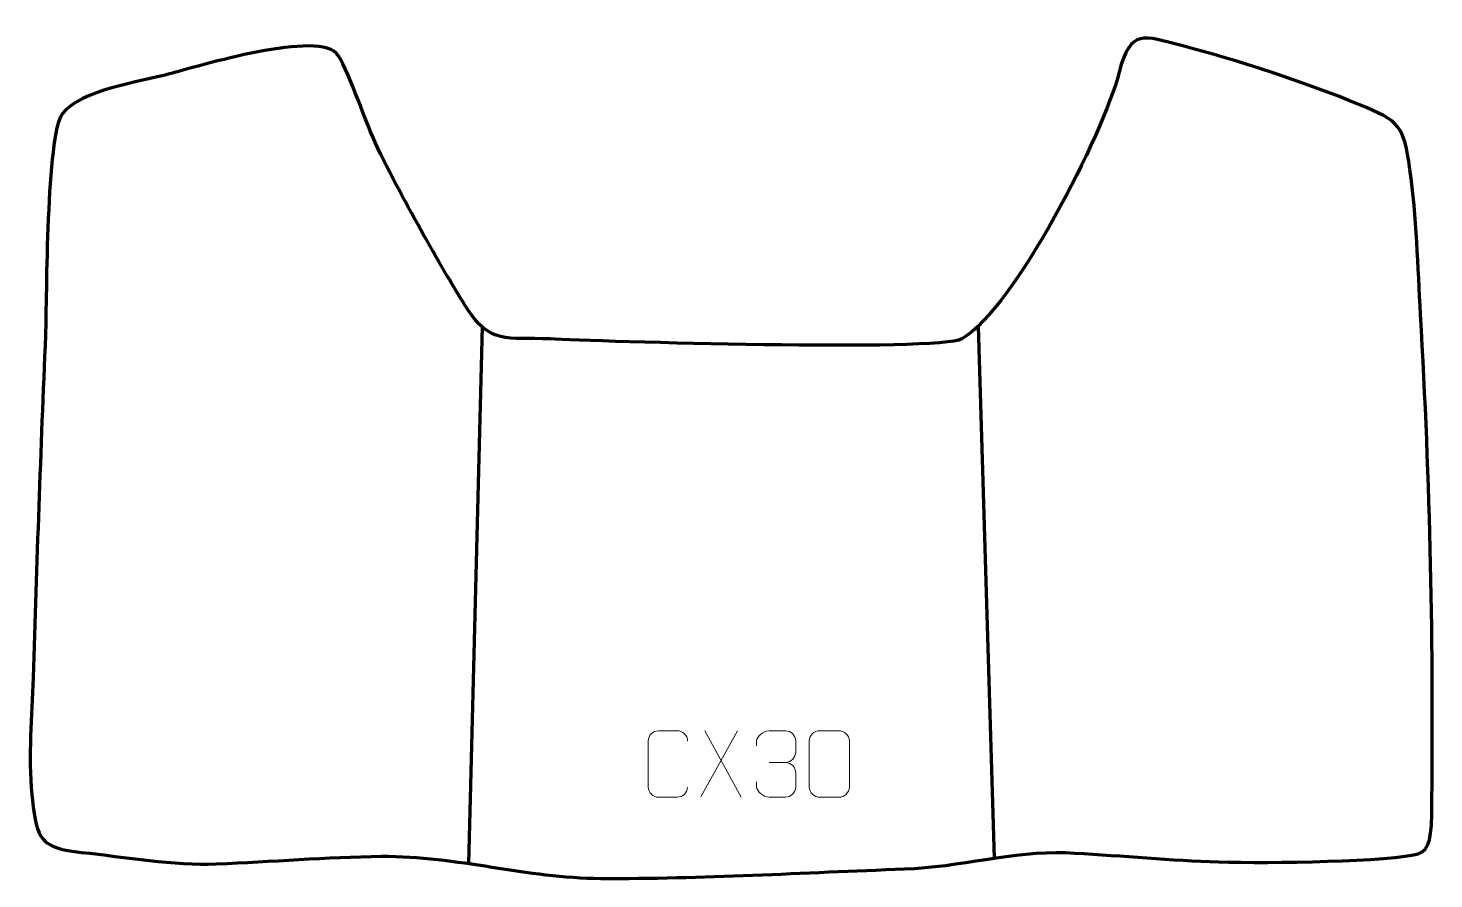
# Model space of a CAD drawing. Header units: millimetres. Extents: x -664 to -135, y 371 to 691.
import ezdxf

# ---------------------------------------------------------------- set-up
doc = ezdxf.new("R2010")
doc.units = ezdxf.units.MM
doc.header["$MEASUREMENT"] = 0
doc.layers.add('layer 2', color=7, linetype='Continuous')
doc.layers.add('layer 3', color=7, linetype='Continuous')

msp = doc.modelspace()

# ---------------------------------------------------------------- linework, layer by layer
at = {"layer": 'layer 2', "color": 140, "lineweight": 158}
for points in [[(-493.5414, 578.5488), (-493.5414, 578.5488), (-498.5791, 376.5932), (-498.5791, 376.5932)], [(-306.8618, 578.6941), (-306.8618, 578.6941), (-300.8002, 378.6198), (-300.8002, 378.6198)]]:
    msp.add_open_spline(points, degree=3, dxfattribs=at)
at = {"layer": 'layer 3', "color": 242, "lineweight": 158}
msp.add_open_spline([(-657.8287, 575.4088), (-657.371, 589.3468), (-657.5997, 650.705), (-651.4937, 658.6802), (-651.4937, 658.6802), (-644.5562, 667.7415), (-622.3382, 670.6729), (-611.126, 673.661), (-611.126, 673.661), (-600.6968, 676.4975), (-554.0778, 690.7102), (-547.6885, 680.6636), (-547.6885, 680.6636), (-543.09, 673.433), (-537.4711, 655.4881), (-532.77, 645.7267), (-532.77, 645.7267), (-521.5193, 622.7034), (-505.6443, 595.6412), (-499.7377, 586.2773), (-499.7377, 586.2773), (-490.3349, 571.3703), (-484.4053, 574.8166), (-467.9438, 573.9477), (-467.9438, 573.9477), (-451.3663, 573.0728), (-321.7546, 569.0893), (-312.9812, 573.97), (-312.9812, 573.97), (-292.8897, 585.8768), (-259.8021, 650.9684), (-253.781, 674.3013), (-253.781, 674.3013), (-249.4931, 690.9181), (-244.3844, 687.9662), (-230.2876, 684.319), (-230.2876, 684.319), (-209.3474, 678.9012), (-183.536, 670.4428), (-163.5297, 662.1822), (-163.5297, 662.1822), (-147.8458, 655.7065), (-146.7816, 654.4868), (-144.3868, 637.729), (-144.3868, 637.729), (-141.8263, 619.8111), (-141.3438, 601.201), (-140.3428, 583.1161), (-140.3428, 583.1161), (-136.7448, 520.4514), (-135.3408, 457.8824), (-136.1573, 395.1026), (-136.1573, 395.1026), (-136.3059, 383.6793), (-137.9312, 380.7042), (-142.9546, 379.8004), (-142.9546, 379.8004), (-158.2124, 377.0552), (-203.7837, 376.6243), (-219.6947, 377.2967), (-219.6947, 377.2967), (-237.7949, 378.0616), (-255.7834, 379.8043), (-273.8105, 380.6942), (-273.8105, 380.6942), (-293.5545, 381.4361), (-314.0758, 375.2291), (-334.5115, 374.5488), (-334.5115, 374.5488), (-372.4261, 373.2393), (-410.9746, 370.8139), (-448.8561, 370.9941), (-448.8561, 370.9941), (-476.79, 371.127), (-502.749, 379.5187), (-531.362, 379.3024), (-531.362, 379.3024), (-552.3189, 379.0665), (-572.5924, 377.3075), (-593.411, 376.422), (-593.411, 376.422), (-609.4911, 375.7382), (-627.969, 379.111), (-644.2194, 380.7732), (-644.2194, 380.7732), (-659.6094, 382.3473), (-661.1878, 385.751), (-662.7071, 400.4904), (-662.7071, 400.4904), (-662.7071, 400.4904), (-662.9253, 402.6077), (-662.9253, 402.6077), (-662.9253, 402.6077), (-664.367, 416.8828), (-663.0141, 432.0474), (-662.486, 446.4023), (-662.486, 446.4023), (-661.1778, 489.4615), (-659.6663, 532.3691), (-657.8287, 575.4088)], degree=3, knots=[0, 0, 0, 0, 0.03846154, 0.03846154, 0.03846154, 0.03846154, 0.07692308, 0.07692308, 0.07692308, 0.07692308, 0.11538462, 0.11538462, 0.11538462, 0.11538462, 0.15384615, 0.15384615, 0.15384615, 0.15384615, 0.19230769, 0.19230769, 0.19230769, 0.19230769, 0.23076923, 0.23076923, 0.23076923, 0.23076923, 0.26923077, 0.26923077, 0.26923077, 0.26923077, 0.30769231, 0.30769231, 0.30769231, 0.30769231, 0.34615385, 0.34615385, 0.34615385, 0.34615385, 0.38461538, 0.38461538, 0.38461538, 0.38461538, 0.42307692, 0.42307692, 0.42307692, 0.42307692, 0.46153846, 0.46153846, 0.46153846, 0.46153846, 0.5, 0.5, 0.5, 0.5, 0.53846154, 0.53846154, 0.53846154, 0.53846154, 0.57692308, 0.57692308, 0.57692308, 0.57692308, 0.61538462, 0.61538462, 0.61538462, 0.61538462, 0.65384615, 0.65384615, 0.65384615, 0.65384615, 0.69230769, 0.69230769, 0.69230769, 0.69230769, 0.73076923, 0.73076923, 0.73076923, 0.73076923, 0.76923077, 0.76923077, 0.76923077, 0.76923077, 0.80769231, 0.80769231, 0.80769231, 0.80769231, 0.84615385, 0.84615385, 0.84615385, 0.84615385, 0.88461538, 0.88461538, 0.88461538, 0.88461538, 0.92307692, 0.92307692, 0.92307692, 0.92307692, 1, 1, 1, 1], dxfattribs=at)
at = {"layer": 'layer 3', "color": 250, "lineweight": 9}
for points, knots in [([(-416.169, 405.3825), (-416.3088, 403.0591), (-417.986, 401.5795), (-420.1337, 401.5687), (-420.1337, 401.5687), (-422.4656, 401.5691), (-424.7975, 401.5691), (-427.129, 401.5687), (-427.129, 401.5687), (-429.054, 401.4633), (-431.0261, 403.3478), (-431.0149, 405.3651), (-431.0149, 405.3651), (-431.0145, 411.1352), (-431.0145, 416.9049), (-431.0149, 422.6742), (-431.0149, 422.6742), (-431.0107, 424.8123), (-429.264, 426.5315), (-427.1116, 426.518), (-427.1116, 426.518), (-424.7859, 426.518), (-422.4598, 426.518), (-420.1337, 426.518), (-420.1337, 426.518), (-418.1871, 426.5535), (-416.1957, 425.062), (-416.169, 422.6244)], [0, 0, 0, 0, 0.125, 0.125, 0.125, 0.125, 0.25, 0.25, 0.25, 0.25, 0.375, 0.375, 0.375, 0.375, 0.5, 0.5, 0.5, 0.5, 0.625, 0.625, 0.625, 0.625, 0.75, 0.75, 0.75, 0.75, 1, 1, 1, 1]), ([(-390.2293, 420.834), (-390.2293, 420.834), (-390.2293, 422.6912), (-390.2293, 422.6912), (-390.2293, 422.6912), (-390.2436, 424.4331), (-387.5791, 426.5512), (-385.52, 426.5285), (-385.52, 426.5285), (-383.4559, 426.5285), (-381.3919, 426.5285), (-379.3282, 426.5285), (-379.3282, 426.5285), (-377.1337, 426.5373), (-375.5354, 424.6905), (-375.491, 422.7784), (-375.491, 422.7784), (-375.4914, 421.3433), (-375.4914, 419.9082), (-375.491, 418.4727), (-375.491, 418.4727), (-375.5396, 416.8192), (-377.1422, 414.5892), (-379.3405, 414.5992), (-379.3405, 414.5992), (-377.1368, 414.588), (-375.5288, 412.7848), (-375.4748, 410.7253), (-375.4748, 410.7253), (-375.4752, 408.9406), (-375.4752, 407.1559), (-375.4748, 405.3708), (-375.4748, 405.3708), (-375.4647, 403.3094), (-377.5196, 401.5463), (-379.3405, 401.5544), (-379.3405, 401.5544), (-381.4058, 401.5547), (-383.471, 401.5547), (-385.5366, 401.5544), (-385.5366, 401.5544), (-387.7052, 401.5659), (-390.2362, 403.9661), (-390.2548, 405.4279), (-390.2548, 405.4279), (-390.2548, 405.4279), (-390.2548, 407.3365), (-390.2548, 407.3365)], [0, 0, 0, 0, 0.07692308, 0.07692308, 0.07692308, 0.07692308, 0.15384615, 0.15384615, 0.15384615, 0.15384615, 0.23076923, 0.23076923, 0.23076923, 0.23076923, 0.30769231, 0.30769231, 0.30769231, 0.30769231, 0.38461538, 0.38461538, 0.38461538, 0.38461538, 0.46153846, 0.46153846, 0.46153846, 0.46153846, 0.53846154, 0.53846154, 0.53846154, 0.53846154, 0.61538462, 0.61538462, 0.61538462, 0.61538462, 0.69230769, 0.69230769, 0.69230769, 0.69230769, 0.76923077, 0.76923077, 0.76923077, 0.76923077, 0.84615385, 0.84615385, 0.84615385, 0.84615385, 1, 1, 1, 1]), ([(-366.4454, 426.5408), (-364.0793, 426.5408), (-361.7128, 426.5408), (-359.3463, 426.5408), (-359.3463, 426.5408), (-357.3658, 426.5764), (-355.3398, 425.0821), (-355.3127, 422.64), (-355.3127, 422.64), (-355.3131, 416.8826), (-355.3131, 411.1248), (-355.3127, 405.3666), (-355.3127, 405.3666), (-355.4548, 403.039), (-357.1612, 401.5567), (-359.3463, 401.5459), (-359.3463, 401.5459), (-361.7187, 401.5463), (-364.0911, 401.5463), (-366.4631, 401.5459), (-366.4631, 401.5459), (-368.4216, 401.4403), (-370.428, 403.3282), (-370.4166, 405.3492), (-370.4166, 405.3492), (-370.4162, 411.1298), (-370.4162, 416.9101), (-370.4166, 422.6899), (-370.4166, 422.6899), (-370.4123, 424.8319), (-368.6352, 426.5544), (-366.4454, 426.5408)], [0, 0, 0, 0, 0.11111111, 0.11111111, 0.11111111, 0.11111111, 0.22222222, 0.22222222, 0.22222222, 0.22222222, 0.33333333, 0.33333333, 0.33333333, 0.33333333, 0.44444444, 0.44444444, 0.44444444, 0.44444444, 0.55555556, 0.55555556, 0.55555556, 0.55555556, 0.66666667, 0.66666667, 0.66666667, 0.66666667, 0.77777778, 0.77777778, 0.77777778, 0.77777778, 1, 1, 1, 1])]:
    msp.add_open_spline(points, degree=3, knots=knots, dxfattribs=at)
for points in [[(-397.449, 426.5183), (-397.449, 426.5183), (-411.1896, 401.6225), (-411.1896, 401.6225)], [(-409.735, 426.5183), (-409.735, 426.5183), (-395.9944, 401.5648), (-395.9944, 401.5648)], [(-385.5196, 414.5888), (-385.5196, 414.5888), (-379.3232, 414.5888), (-379.3232, 414.5888)]]:
    msp.add_open_spline(points, degree=3, dxfattribs=at)

doc.saveas('drawing.dxf')
